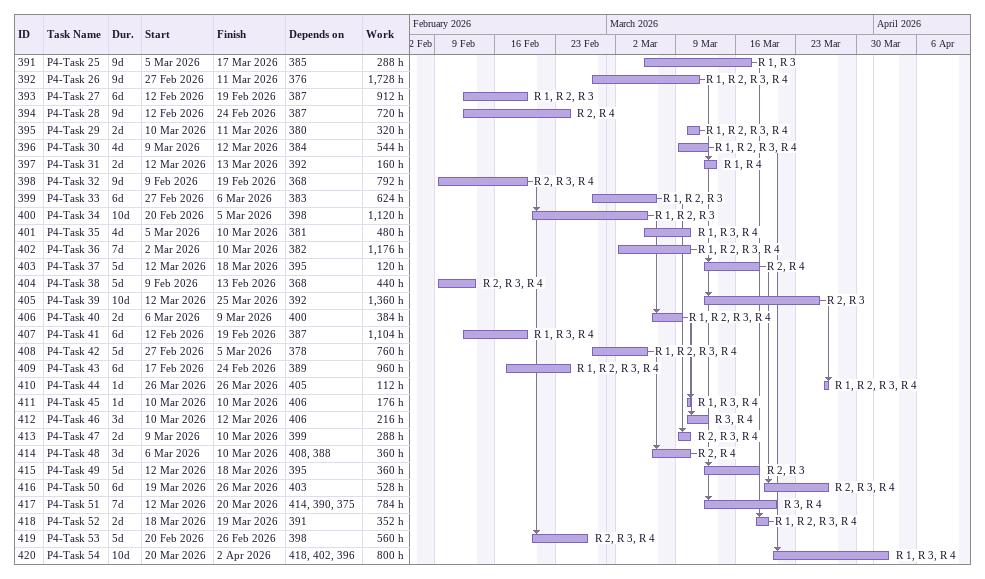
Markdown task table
| ID | Task | Duration | Start | Finish | Predecessors | Resources | Work (h) |
|---|---|---|---|---|---|---|---|
| 391 | P4-Task 25 | 9d | 2026-03-05 | 2026-03-17 | 385 | R 1, R 3 | 288 |
| 392 | P4-Task 26 | 9d | 2026-02-27 | 2026-03-11 | 376 | R 1, R 2, R 3, R 4 | 1728 |
| 393 | P4-Task 27 | 6d | 2026-02-12 | 2026-02-19 | 387 | R 1, R 2, R 3 | 912 |
| 394 | P4-Task 28 | 9d | 2026-02-12 | 2026-02-24 | 387 | R 2, R 4 | 720 |
| 395 | P4-Task 29 | 2d | 2026-03-10 | 2026-03-11 | 380 | R 1, R 2, R 3, R 4 | 320 |
| 396 | P4-Task 30 | 4d | 2026-03-09 | 2026-03-12 | 384 | R 1, R 2, R 3, R 4 | 544 |
| 397 | P4-Task 31 | 2d | 2026-03-12 | 2026-03-13 | 392 | R 1, R 4 | 160 |
| 398 | P4-Task 32 | 9d | 2026-02-09 | 2026-02-19 | 368 | R 2, R 3, R 4 | 792 |
| 399 | P4-Task 33 | 6d | 2026-02-27 | 2026-03-06 | 383 | R 1, R 2, R 3 | 624 |
| 400 | P4-Task 34 | 10d | 2026-02-20 | 2026-03-05 | 398 | R 1, R 2, R 3 | 1120 |
| 401 | P4-Task 35 | 4d | 2026-03-05 | 2026-03-10 | 381 | R 1, R 3, R 4 | 480 |
| 402 | P4-Task 36 | 7d | 2026-03-02 | 2026-03-10 | 382 | R 1, R 2, R 3, R 4 | 1176 |
| 403 | P4-Task 37 | 5d | 2026-03-12 | 2026-03-18 | 395 | R 2, R 4 | 120 |
| 404 | P4-Task 38 | 5d | 2026-02-09 | 2026-02-13 | 368 | R 2, R 3, R 4 | 440 |
| 405 | P4-Task 39 | 10d | 2026-03-12 | 2026-03-25 | 392 | R 2, R 3 | 1360 |
| 406 | P4-Task 40 | 2d | 2026-03-06 | 2026-03-09 | 400 | R 1, R 2, R 3, R 4 | 384 |
| 407 | P4-Task 41 | 6d | 2026-02-12 | 2026-02-19 | 387 | R 1, R 3, R 4 | 1104 |
| 408 | P4-Task 42 | 5d | 2026-02-27 | 2026-03-05 | 378 | R 1, R 2, R 3, R 4 | 760 |
| 409 | P4-Task 43 | 6d | 2026-02-17 | 2026-02-24 | 389 | R 1, R 2, R 3, R 4 | 960 |
| 410 | P4-Task 44 | 1d | 2026-03-26 | 2026-03-26 | 405 | R 1, R 2, R 3, R 4 | 112 |
| 411 | P4-Task 45 | 1d | 2026-03-10 | 2026-03-10 | 406 | R 1, R 3, R 4 | 176 |
| 412 | P4-Task 46 | 3d | 2026-03-10 | 2026-03-12 | 406 | R 3, R 4 | 216 |
| 413 | P4-Task 47 | 2d | 2026-03-09 | 2026-03-10 | 399 | R 2, R 3, R 4 | 288 |
| 414 | P4-Task 48 | 3d | 2026-03-06 | 2026-03-10 | 408, 388 | R 2, R 4 | 360 |
| 415 | P4-Task 49 | 5d | 2026-03-12 | 2026-03-18 | 395 | R 2, R 3 | 360 |
| 416 | P4-Task 50 | 6d | 2026-03-19 | 2026-03-26 | 403 | R 2, R 3, R 4 | 528 |
| 417 | P4-Task 51 | 7d | 2026-03-12 | 2026-03-20 | 414, 390, 375 | R 3, R 4 | 784 |
| 418 | P4-Task 52 | 2d | 2026-03-18 | 2026-03-19 | 391 | R 1, R 2, R 3, R 4 | 352 |
| 419 | P4-Task 53 | 5d | 2026-02-20 | 2026-02-26 | 398 | R 2, R 3, R 4 | 560 |
| 420 | P4-Task 54 | 10d | 2026-03-20 | 2026-04-02 | 418, 402, 396 | R 1, R 3, R 4 | 800 |
